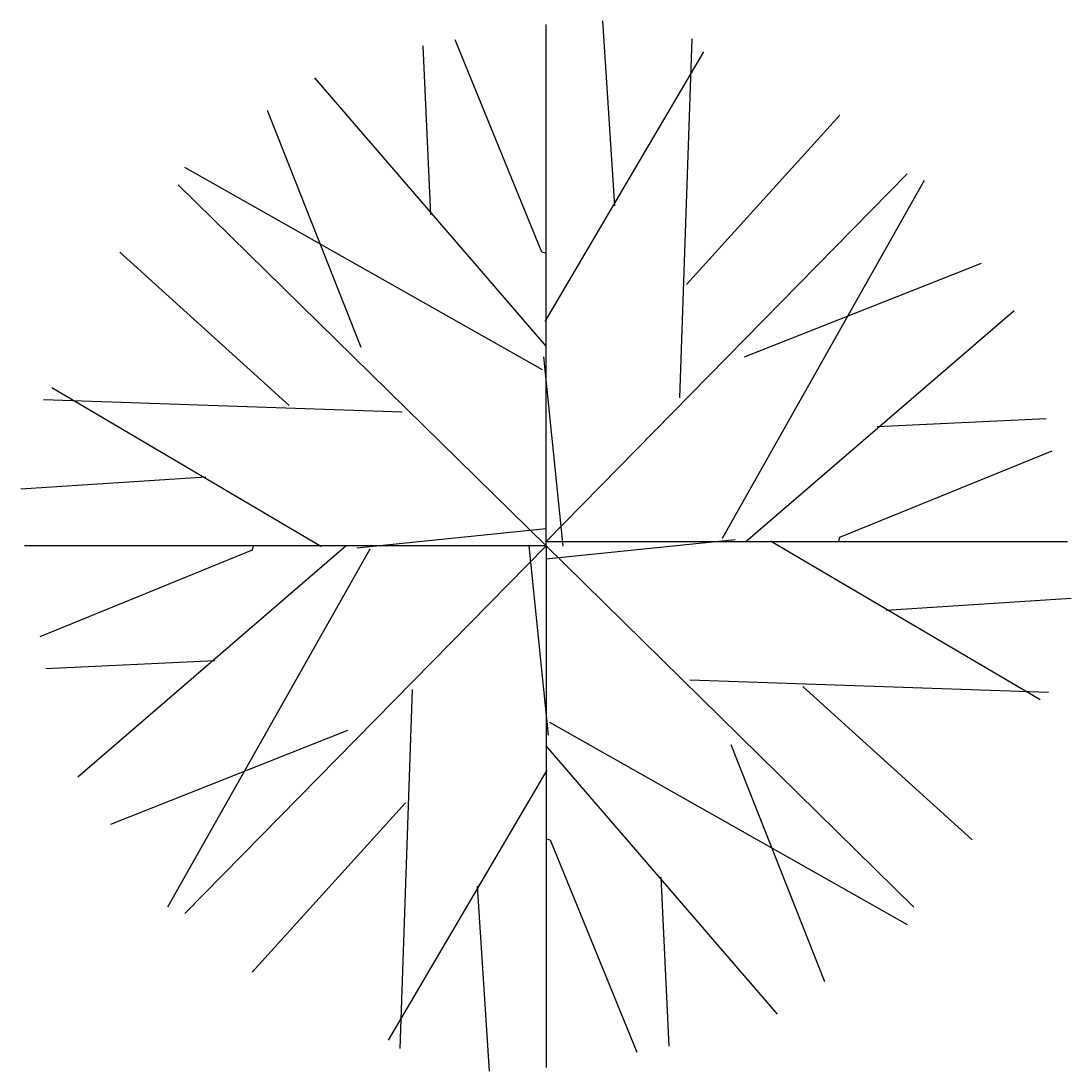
# Model space of a CAD drawing. Extents: x 301.6 to 321.5, y 131.1 to 151.1.
import ezdxf

# ---------------------------------------------------------------- set-up
doc = ezdxf.new("R2010")
doc.units = 0
doc.header["$LTSCALE"] = 12
doc.header["$MEASUREMENT"] = 0
doc.layers.get('0').update_dxf_attribs({"linetype": 'CONTINUOUS'})

# ---------------------------------------------------------------- blocks, each defined once
blk = doc.blocks.new('T2', base_point=(179.76, 122.92))
for p, q in [((179.76, 122.92), (179.76, 182.32)), ((187.6, 161.67), (186.23, 182.74)), ((166.66, 160.66), (165.76, 179.9)), ((179.27, 156.4), (169.42, 180.59)), ((179.68, 148.48), (197.76, 179.21)), ((179.77, 145.68), (153.43, 176.25)), ((158.72, 145.53), (148.04, 172.54)), ((179.38, 143.01), (138.6, 166.06)), ((137.87, 164.08), (179.76, 122.92)), ((150.5, 138.92), (131.2, 156.4)), ((179.76, 156.27), (179.27, 156.4)), ((181.73, 122.9), (179.52, 144.47)), ((163.39, 138.18), (122.51, 139.57))]:
    blk.add_line(p, q)

msp = doc.modelspace()

# ---------------------------------------------------------------- linework, layer by layer
for p, q in [((311.541, 141.097), (311.541, 150.996)), ((312.847, 147.554), (312.619, 151.066)), ((309.357, 147.387), (309.207, 150.593)), ((311.459, 146.676), (309.816, 150.709)), ((311.527, 145.357), (314.54, 150.478)), ((311.542, 144.89), (307.152, 149.985)), ((308.033, 144.865), (306.253, 149.365)), ((311.477, 144.444), (304.68, 148.286)), ((304.558, 147.957), (311.541, 141.097)), ((306.663, 143.763), (303.447, 146.676)), ((311.54, 146.655), (311.459, 146.676)), ((311.869, 141.093), (311.5, 144.687)), ((308.812, 143.64), (301.999, 143.871))]:
    msp.add_line(p, q)

# ---------------------------------------------------------------- block references
at = {"xscale": 0.166666666, "yscale": 0.166666666, "zscale": 0.166666666}
for p, rotation in [((311.541, 141.183), 269.9999999999999), ((311.541, 141.097), 89.99999999999999), ((311.541, 141.097), 180)]:
    msp.add_blockref('T2', p, dxfattribs=dict(at, rotation=rotation))

doc.saveas('drawing.dxf')
